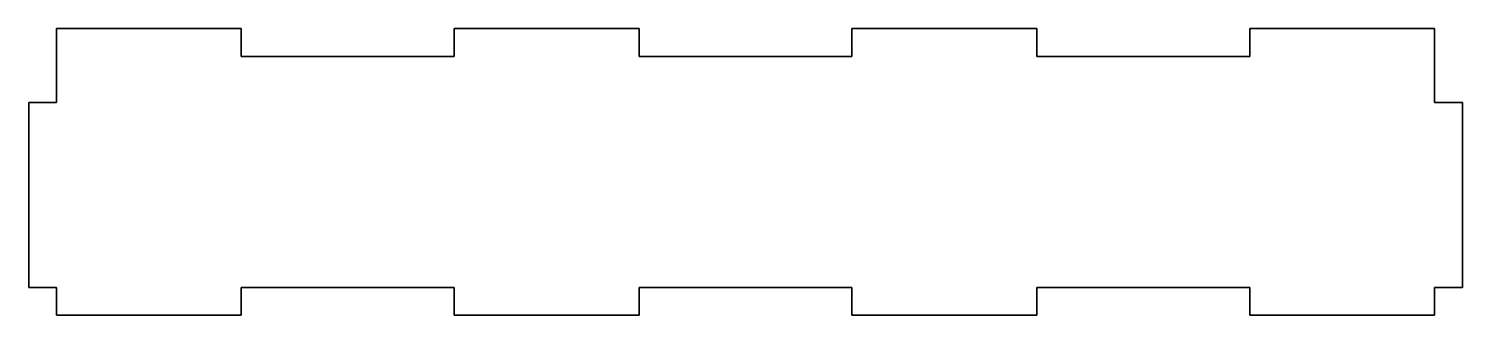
# Model space of a CAD drawing. Header units: millimetres. Extents: x 1 to 156, y 25 to 56.
import ezdxf

# ---------------------------------------------------------------- set-up
doc = ezdxf.new("R2010")
doc.units = ezdxf.units.MM
doc.layers.get('0').update_dxf_attribs({"linetype": 'CONTINUOUS'})

msp = doc.modelspace()

# ---------------------------------------------------------------- linework, layer by layer
for points in [[(152.88, 28.42), (155.88, 28.42), (155.88, 48.42), (152.88, 48.42), (152.88, 56.42), (132.88, 56.42), (132.88, 53.42), (109.83, 53.42), (109.83, 56.42), (89.83, 56.42), (89.83, 53.42), (66.79, 53.42), (66.79, 56.42), (46.79, 56.42), (46.79, 53.42), (23.74, 53.42), (23.74, 56.42), (3.74, 56.42), (3.74, 48.42), (0.74, 48.42), (0.74, 28.42), (3.74, 28.42), (3.74, 25.42), (23.74, 25.42), (23.74, 28.42), (46.79, 28.42), (46.79, 25.42), (66.79, 25.42), (66.79, 28.42), (89.83, 28.42), (89.83, 25.42), (109.83, 25.42), (109.83, 28.42), (132.88, 28.42), (132.88, 25.42), (152.88, 25.42)], [(152.88, 28.42), (152.88, 25.42), (132.88, 25.42), (132.88, 28.42), (109.83, 28.42), (109.83, 25.42), (89.83, 25.42), (89.83, 28.42), (66.79, 28.42), (66.79, 25.42), (46.79, 25.42), (46.79, 28.42), (23.74, 28.42), (23.74, 25.42), (3.74, 25.42), (3.74, 28.42), (0.74, 28.42), (0.74, 48.42), (3.74, 48.42), (3.74, 56.42), (23.74, 56.42), (23.74, 53.42), (46.79, 53.42), (46.79, 56.42), (66.79, 56.42), (66.79, 53.42), (89.83, 53.42), (89.83, 56.42), (109.83, 56.42), (109.83, 53.42), (132.88, 53.42), (132.88, 56.42), (152.88, 56.42), (152.88, 48.42), (155.88, 48.42), (155.88, 28.42)]]:
    msp.add_lwpolyline(points, close=True)

doc.saveas('drawing.dxf')
